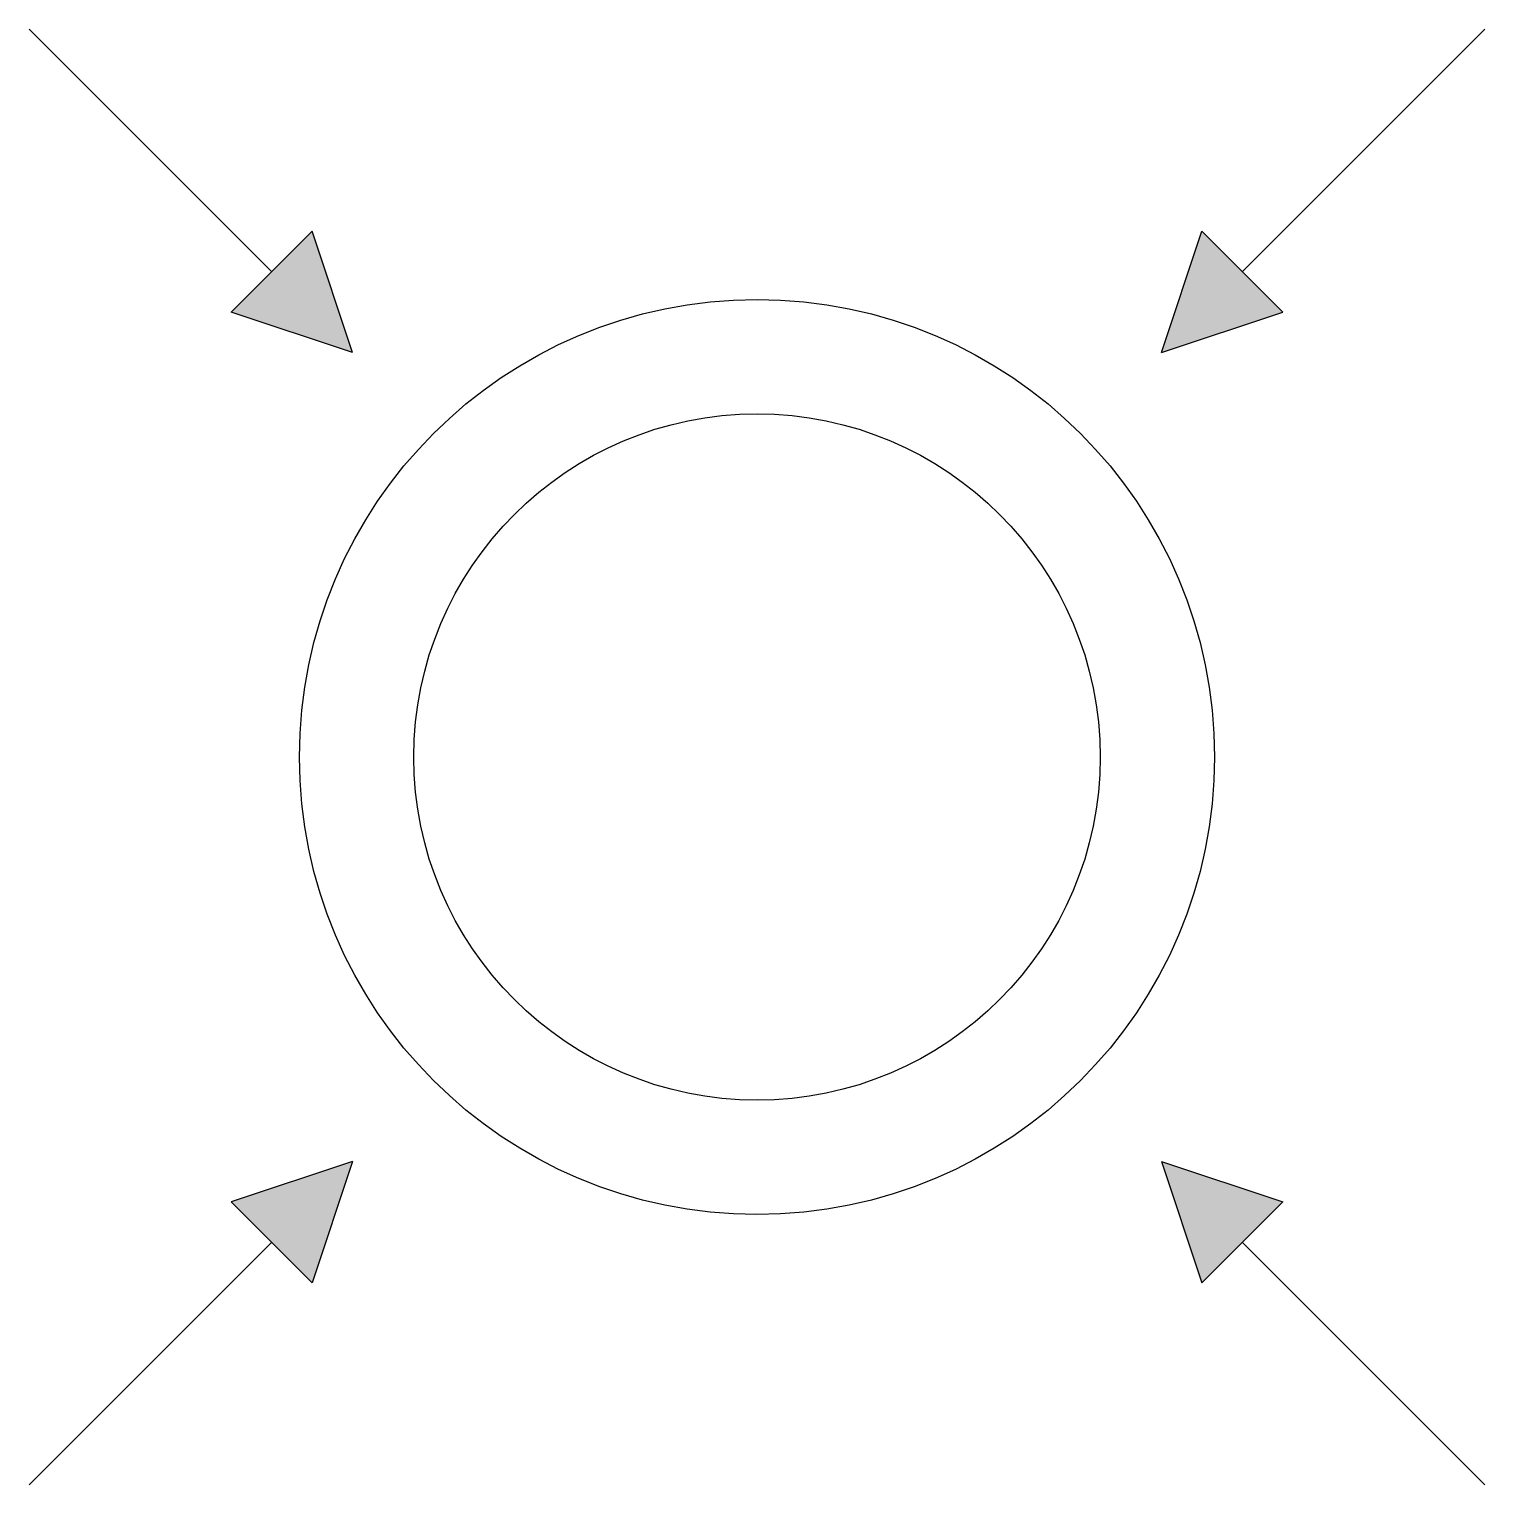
# Model space of a CAD drawing. Header units: millimetres. Extents: x -159 to 159, y -159 to 159.
import ezdxf

# ---------------------------------------------------------------- set-up
doc = ezdxf.new("R2010")
doc.units = ezdxf.units.MM

msp = doc.modelspace()

# ---------------------------------------------------------------- hatches: boundary and pattern name
at = {"linetype": 'ByBlock', "lineweight": -2}
h = msp.add_hatch(color=0, dxfattribs=at)
h.dxf.hatch_style = 1
h.paths.add_polyline_path([(-97.23, 114.9), (-114.9, 97.23), (-88.39, 88.39)])
h = msp.add_hatch(color=0, dxfattribs=at)
h.dxf.hatch_style = 1
h.paths.add_polyline_path([(114.9, 97.23), (97.23, 114.9), (88.39, 88.39)])
h = msp.add_hatch(color=0, dxfattribs=at)
h.dxf.hatch_style = 1
h.paths.add_polyline_path([(-114.9, -97.23), (-97.23, -114.9), (-88.39, -88.39)])
h = msp.add_hatch(color=0, dxfattribs=at)
h.dxf.hatch_style = 1
h.paths.add_polyline_path([(97.23, -114.9), (114.9, -97.23), (88.39, -88.39)])

# ---------------------------------------------------------------- linework, layer by layer
at = {"color": 0, "linetype": 'ByBlock', "lineweight": -2}
for p, q in [((-159.1, 159.1), (-106.07, 106.07)), ((159.1, 159.1), (106.07, 106.07)), ((-97.23, 114.9), (-114.9, 97.23)), ((-88.39, 88.39), (-97.23, 114.9)), ((88.39, 88.39), (97.23, 114.9)), ((114.9, 97.23), (97.23, 114.9)), ((-88.39, 88.39), (-114.9, 97.23)), ((88.39, 88.39), (114.9, 97.23)), ((-88.39, -88.39), (-114.9, -97.23)), ((-88.39, -88.39), (-97.23, -114.9)), ((88.39, -88.39), (114.9, -97.23)), ((88.39, -88.39), (97.23, -114.9)), ((-114.9, -97.23), (-97.23, -114.9)), ((97.23, -114.9), (114.9, -97.23)), ((-159.1, -159.1), (-106.07, -106.07)), ((159.1, -159.1), (106.07, -106.07))]:
    msp.add_line(p, q, dxfattribs=at)
for radius in [100, 75]:
    msp.add_circle((0, 0), radius, dxfattribs=at)

doc.saveas('drawing.dxf')
